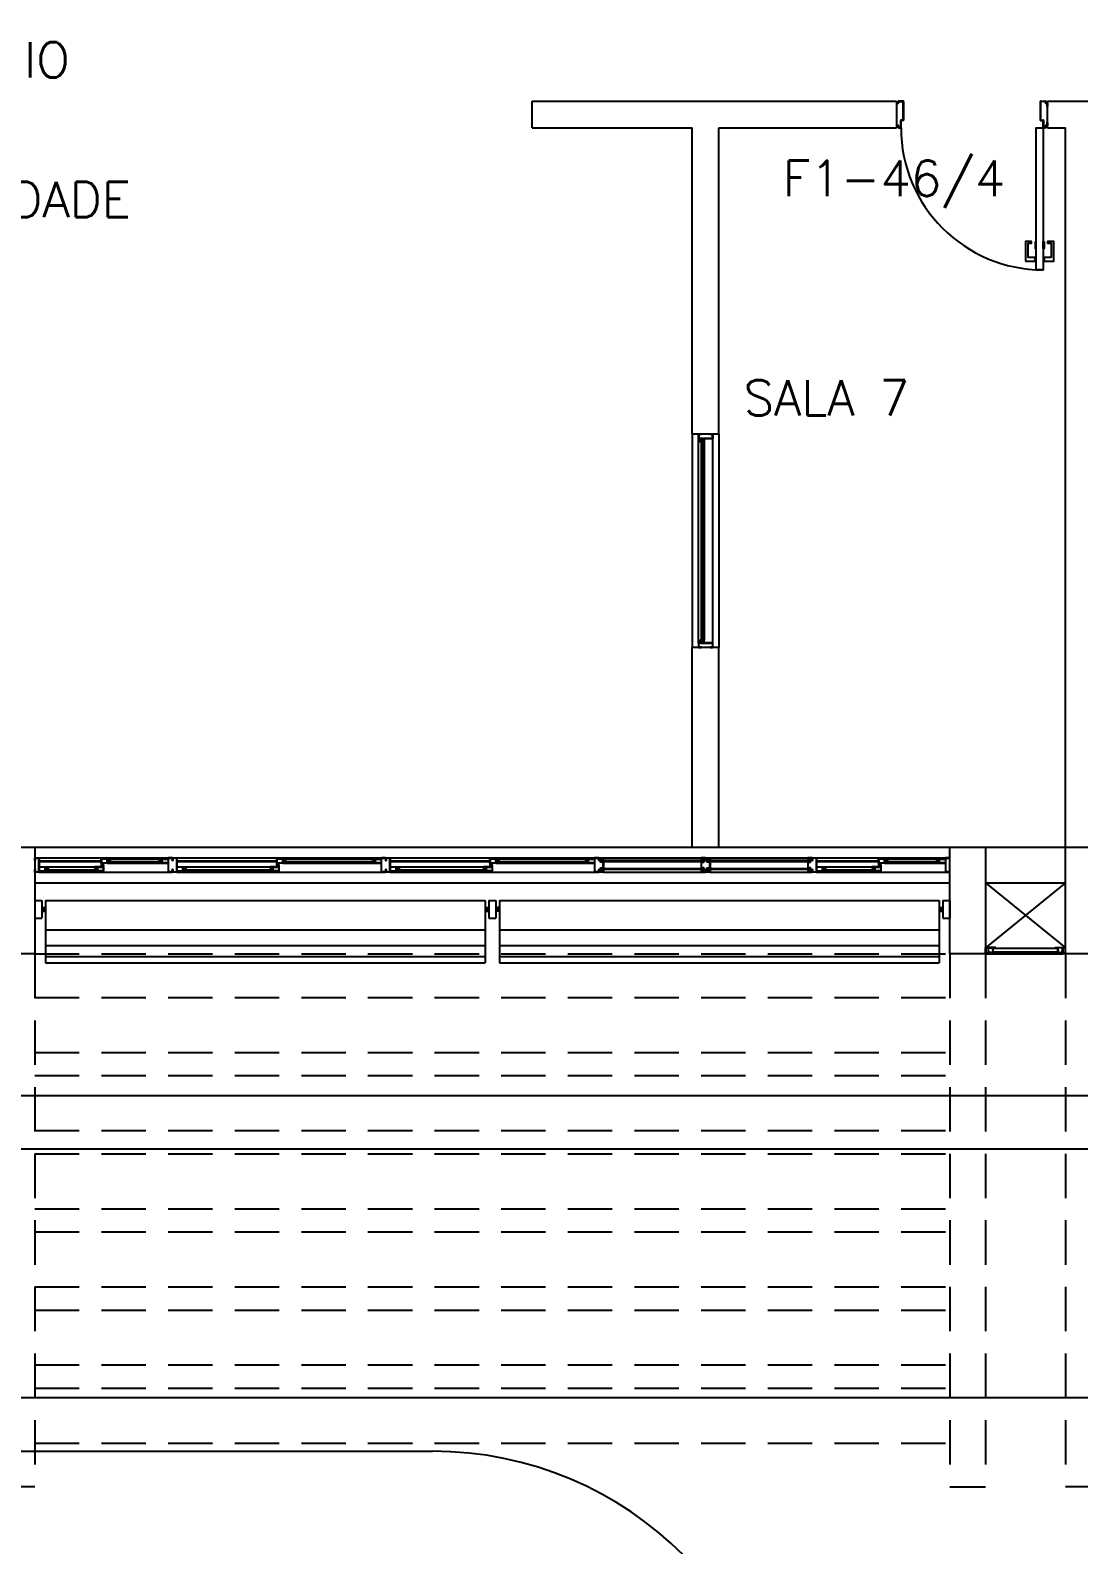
# Model space of a CAD drawing. Header units: millimetres. Extents: x 2801 to 3319, y 1187 to 1422.
# Drawn here: x 3015.15 to 3021.05, y 1310.42 to 1318.95 of the extents above; entities that cross this region are included whole.
import ezdxf

# ---------------------------------------------------------------- set-up
doc = ezdxf.new("R2010")
doc.units = ezdxf.units.MM
doc.linetypes.add('HIDDEN', pattern=[0.375, 0.25, -0.125])
for name, color, linetype in [('AR-ALV', 2, 'Continuous'), ('AR-BRISES', 1, 'Continuous'), ('AR-CALÇADA', 1, 'Continuous'), ('AR-ESQ', 1, 'Continuous'), ('AR-ESTC', 3, 'Continuous'), ('AR-PEITORIL', 1, 'Continuous'), ('AR-PERGOLAPROJ', 1, 'HIDDEN'), ('ar-podotactil', 1, 'Continuous'), ('AR-PORTA', 1, 'Continuous'), ('AR-SHAFT', 1, 'Continuous'), ('BR-LINHAS', 1, 'Continuous'), ('BR-MONTANTE', 242, 'Continuous'), ('BR-PAINEL', 1, 'Continuous'), ('BR-SUPORTE', 1, 'Continuous'), ('DT-ESQ-BAGUETE-C', 2, 'Continuous'), ('DT-ESQ-BAGUETE-V', 1, 'Continuous'), ('DT-ESQ-CHAPA DOBRADA-V', 1, 'Continuous'), ('DT-ESQ-MARCO-V', 1, 'Continuous'), ('DT-ESQ-PERFIL CADEIRA-C', 2, 'Continuous'), ('DT-ESQ-PERFIL CADEIRA-V', 1, 'Continuous'), ('DT-ESQ-PERFIL U SIMPLES-C', 2, 'Continuous'), ('DT-ESQ-PERFIL U-C', 2, 'Continuous'), ('DT-ESQ-PERFIL U-V', 1, 'Continuous'), ('DT-ESQ-VENEZIANA-C', 2, 'Continuous'), ('DT-ESQ-VENEZIANA-V', 2, 'Continuous'), ('DT-ESQ-VIDRO-C', 2, 'Continuous'), ('DT-ESQ-VIDRO-V', 2, 'Continuous'), ('ENDEREÇO', 2, 'Continuous'), ('maçaneta', 1, 'Continuous'), ('mov', 1, 'Continuous'), ('PG-PROJ', 1, 'HIDDEN'), ('PM-PERFIL U-C', 2, 'Continuous'), ('pm1', 2, 'Continuous'), ('TEXTO', 2, 'Continuous')]:
    doc.layers.add(name, color=color, linetype=linetype)
doc.styles.add('UNB-100', font='simplex.shx', dxfattribs={"height": 0.2})
doc.styles.add('UNB1-100', font='simplex.shx', dxfattribs={"height": 0.2})

# ---------------------------------------------------------------- blocks, each defined once
blk = doc.blocks.new('EF35-P')
at = {"layer": 'DT-ESQ-BAGUETE-C', "ltscale": 0.1}
for points in [[(0.4225, -0.08), (0.409, -0.08), (0.409, -0.0785), (0.422, -0.0785, 0.414214), (0.4225, -0.078), (0.4225, -0.067, 0.414214), (0.422, -0.0665), (0.409, -0.0665), (0.409, -0.065), (0.4225, -0.065, -0.414214), (0.424, -0.0665), (0.424, -0.0785, -0.414214)], [(0.7015, -0.08), (0.715, -0.08), (0.715, -0.0785), (0.702, -0.0785, -0.414214), (0.7015, -0.078), (0.7015, -0.067, -0.414214), (0.702, -0.0665), (0.715, -0.0665), (0.715, -0.065), (0.7015, -0.065, 0.414214), (0.7, -0.0665), (0.7, -0.0785, 0.414214)], [(1.41, -0.08), (1.3965, -0.08), (1.3965, -0.0785), (1.4095, -0.0785, 0.414214), (1.41, -0.078), (1.41, -0.067, 0.414214), (1.4095, -0.0665), (1.3965, -0.0665), (1.3965, -0.065), (1.41, -0.065, -0.414214), (1.4115, -0.0665), (1.4115, -0.0785, -0.414214)], [(1.9015, -0.08), (1.915, -0.08), (1.915, -0.0785), (1.902, -0.0785, -0.414214), (1.9015, -0.078), (1.9015, -0.067, -0.414214), (1.902, -0.0665), (1.915, -0.0665), (1.915, -0.065), (1.9015, -0.065, 0.414214), (1.9, -0.0665), (1.9, -0.0785, 0.414214)], [(2.61, -0.08), (2.5965, -0.08), (2.5965, -0.0785), (2.6095, -0.0785, 0.414214), (2.61, -0.078), (2.61, -0.067, 0.414214), (2.6095, -0.0665), (2.5965, -0.0665), (2.5965, -0.065), (2.61, -0.065, -0.414214), (2.6115, -0.0665), (2.6115, -0.0785, -0.414214)], [(3.1015, -0.08), (3.115, -0.08), (3.115, -0.0785), (3.102, -0.0785, -0.414214), (3.1015, -0.078), (3.1015, -0.067, -0.414214), (3.102, -0.0665), (3.115, -0.0665), (3.115, -0.065), (3.1015, -0.065, 0.414214), (3.1, -0.0665), (3.1, -0.0785, 0.414214)], [(4.7975, -0.08), (4.784, -0.08), (4.784, -0.0785), (4.797, -0.0785, 0.414214), (4.7975, -0.078), (4.7975, -0.067, 0.414214), (4.797, -0.0665), (4.784, -0.0665), (4.784, -0.065), (4.7975, -0.065, -0.414214), (4.799, -0.0665), (4.799, -0.0785, -0.414214)], [(5.0765, -0.08), (5.09, -0.08), (5.09, -0.0785), (5.077, -0.0785, -0.414214), (5.0765, -0.078), (5.0765, -0.067, -0.414214), (5.077, -0.0665), (5.09, -0.0665), (5.09, -0.065), (5.0765, -0.065, 0.414214), (5.075, -0.0665), (5.075, -0.0785, 0.414214)], [(0.0735, -0.125), (0.06, -0.125), (0.06, -0.1235), (0.073, -0.1235, 0.414214), (0.0735, -0.123), (0.0735, -0.112, 0.414214), (0.073, -0.1115), (0.06, -0.1115), (0.06, -0.11), (0.0735, -0.11, -0.414214), (0.075, -0.1115), (0.075, -0.1235, -0.414214)], [(0.339, -0.125), (0.3525, -0.125), (0.3525, -0.1235), (0.3395, -0.1235, -0.414214), (0.339, -0.123), (0.339, -0.112, -0.414214), (0.3395, -0.1115), (0.3525, -0.1115), (0.3525, -0.11), (0.339, -0.11, 0.414214), (0.3375, -0.1115), (0.3375, -0.1235, 0.414214)], [(0.8485, -0.125), (0.835, -0.125), (0.835, -0.1235), (0.848, -0.1235, 0.414214), (0.8485, -0.123), (0.8485, -0.112, 0.414214), (0.848, -0.1115), (0.835, -0.1115), (0.835, -0.11), (0.8485, -0.11, -0.414214), (0.85, -0.1115), (0.85, -0.1235, -0.414214)], [(1.3265, -0.125), (1.34, -0.125), (1.34, -0.1235), (1.327, -0.1235, -0.414214), (1.3265, -0.123), (1.3265, -0.112, -0.414214), (1.327, -0.1115), (1.34, -0.1115), (1.34, -0.11), (1.3265, -0.11, 0.414214), (1.325, -0.1115), (1.325, -0.1235, 0.414214)], [(2.0485, -0.125), (2.035, -0.125), (2.035, -0.1235), (2.048, -0.1235, 0.414214), (2.0485, -0.123), (2.0485, -0.112, 0.414214), (2.048, -0.1115), (2.035, -0.1115), (2.035, -0.11), (2.0485, -0.11, -0.414214), (2.05, -0.1115), (2.05, -0.1235, -0.414214)], [(2.5265, -0.125), (2.54, -0.125), (2.54, -0.1235), (2.527, -0.1235, -0.414214), (2.5265, -0.123), (2.5265, -0.112, -0.414214), (2.527, -0.1115), (2.54, -0.1115), (2.54, -0.11), (2.5265, -0.11, 0.414214), (2.525, -0.1115), (2.525, -0.1235, 0.414214)], [(4.4485, -0.125), (4.435, -0.125), (4.435, -0.1235), (4.448, -0.1235, 0.414214), (4.4485, -0.123), (4.4485, -0.112, 0.414214), (4.448, -0.1115), (4.435, -0.1115), (4.435, -0.11), (4.4485, -0.11, -0.414214), (4.45, -0.1115), (4.45, -0.1235, -0.414214)], [(4.714, -0.125), (4.7275, -0.125), (4.7275, -0.1235), (4.7145, -0.1235, -0.414214), (4.714, -0.123), (4.714, -0.112, -0.414214), (4.7145, -0.1115), (4.7275, -0.1115), (4.7275, -0.11), (4.714, -0.11, 0.414214), (4.7125, -0.1115), (4.7125, -0.1235, 0.414214)]]:
    blk.add_lwpolyline(points, format="xyb", close=True, dxfattribs=at)
at = {"layer": 'DT-ESQ-BAGUETE-V', "ltscale": 0.1}
for p, q in [((0.4225, -0.065), (0.7015, -0.065)), ((1.41, -0.065), (1.9015, -0.065)), ((2.61, -0.065), (3.1015, -0.065)), ((4.7975, -0.065), (5.0765, -0.065)), ((0.0735, -0.11), (0.339, -0.11)), ((0.8485, -0.11), (1.3265, -0.11)), ((2.0485, -0.11), (2.5265, -0.11)), ((4.4485, -0.11), (4.714, -0.11))]:
    blk.add_line(p, q, dxfattribs=at)
at = {"layer": 'DT-ESQ-CHAPA DOBRADA-V', "ltscale": 0.1}
for p, q in [((0.025, -0.077), (0.374, -0.077)), ((0.025, -0.08), (0.374, -0.08)), ((0.8, -0.077), (1.3615, -0.077)), ((0.8, -0.08), (1.3615, -0.08)), ((2, -0.077), (2.5615, -0.077)), ((2, -0.08), (2.5615, -0.08)), ((4.4, -0.077), (4.749, -0.077)), ((4.4, -0.08), (4.749, -0.08))]:
    blk.add_line(p, q, dxfattribs=at)
at = {"layer": 'DT-ESQ-MARCO-V', "ltscale": 0.1}
for p, q in [((3.1985, -0.06), (3.7515, -0.06)), ((3.7985, -0.06), (4.3515, -0.06)), ((3.1985, -0.14), (3.7515, -0.14)), ((3.7985, -0.14), (4.3515, -0.14))]:
    blk.add_line(p, q, dxfattribs=at)
at = {"layer": 'DT-ESQ-PERFIL CADEIRA-C', "ltscale": 0.1}
for p, q in [((0.025, -0.1335), (0.0735, -0.1335)), ((0.3855, -0.1335), (0.339, -0.1335)), ((0.376, -0.0885), (0.4225, -0.0885)), ((0.75, -0.0885), (0.7015, -0.0885)), ((0.8, -0.1335), (0.8485, -0.1335)), ((1.373, -0.1335), (1.3265, -0.1335)), ((1.3635, -0.0885), (1.41, -0.0885)), ((1.95, -0.0885), (1.9015, -0.0885)), ((2, -0.1335), (2.0485, -0.1335)), ((2.573, -0.1335), (2.5265, -0.1335)), ((2.5635, -0.0885), (2.61, -0.0885)), ((3.15, -0.0885), (3.1015, -0.0885)), ((4.4, -0.1335), (4.4485, -0.1335)), ((4.7605, -0.1335), (4.714, -0.1335)), ((4.751, -0.0885), (4.7975, -0.0885)), ((5.125, -0.0885), (5.0765, -0.0885))]:
    blk.add_line(p, q, dxfattribs=at)
for points in [[(0.4225, -0.087, -1), (0.4225, -0.09), (0.376, -0.09, -0.414214), (0.374, -0.088), (0.374, -0.067, -0.414214), (0.376, -0.065), (0.4075, -0.065, -0.414214), (0.409, -0.0665), (0.409, -0.087)], [(0.409, -0.0885, -0.198913), (0.4079, -0.0881, -0.198913), (0.4075, -0.087), (0.4075, -0.067, 0.414214), (0.407, -0.0665), (0.376, -0.0665, 0.414214), (0.3755, -0.067), (0.3755, -0.088, 0.414214), (0.376, -0.0885)], [(0.7015, -0.09), (0.75, -0.09), (0.75, -0.0885), (0.715, -0.0885, 0.198912), (0.7161, -0.0881, 0.198913), (0.7165, -0.087), (0.7165, -0.067, -0.414214), (0.717, -0.0665), (0.75, -0.0665), (0.75, -0.065), (0.7165, -0.065, 0.414214), (0.715, -0.0665), (0.715, -0.0785), (0.715, -0.08), (0.715, -0.087), (0.7015, -0.087, 1)], [(1.41, -0.087, -1), (1.41, -0.09), (1.3635, -0.09, -0.414214), (1.3615, -0.088), (1.3615, -0.067, -0.414214), (1.3635, -0.065), (1.395, -0.065, -0.414214), (1.3965, -0.0665), (1.3965, -0.087)], [(1.3965, -0.0885, -0.198913), (1.3954, -0.0881, -0.198913), (1.395, -0.087), (1.395, -0.067, 0.414214), (1.3945, -0.0665), (1.3635, -0.0665, 0.414214), (1.363, -0.067), (1.363, -0.088, 0.414214), (1.3635, -0.0885)], [(1.9015, -0.09), (1.95, -0.09), (1.95, -0.0885), (1.915, -0.0885, 0.198912), (1.9161, -0.0881, 0.198913), (1.9165, -0.087), (1.9165, -0.067, -0.414214), (1.917, -0.0665), (1.95, -0.0665), (1.95, -0.065), (1.9165, -0.065, 0.414214), (1.915, -0.0665), (1.915, -0.0785), (1.915, -0.08), (1.915, -0.087), (1.9015, -0.087, 1)], [(2.61, -0.087, -1), (2.61, -0.09), (2.5635, -0.09, -0.414214), (2.5615, -0.088), (2.5615, -0.067, -0.414214), (2.5635, -0.065), (2.595, -0.065, -0.414214), (2.5965, -0.0665), (2.5965, -0.087)], [(2.5965, -0.0885, -0.198913), (2.5954, -0.0881, -0.198913), (2.595, -0.087), (2.595, -0.067, 0.414214), (2.5945, -0.0665), (2.5635, -0.0665, 0.414214), (2.563, -0.067), (2.563, -0.088, 0.414214), (2.5635, -0.0885)], [(3.1015, -0.09), (3.15, -0.09), (3.15, -0.0885), (3.115, -0.0885, 0.198912), (3.1161, -0.0881, 0.198913), (3.1165, -0.087), (3.1165, -0.067, -0.414214), (3.117, -0.0665), (3.15, -0.0665), (3.15, -0.065), (3.1165, -0.065, 0.414214), (3.115, -0.0665), (3.115, -0.0785), (3.115, -0.08), (3.115, -0.087), (3.1015, -0.087, 1)], [(4.7975, -0.087, -1), (4.7975, -0.09), (4.751, -0.09, -0.414214), (4.749, -0.088), (4.749, -0.067, -0.414214), (4.751, -0.065), (4.7825, -0.065, -0.414214), (4.784, -0.0665), (4.784, -0.087)], [(4.784, -0.0885, -0.198913), (4.7829, -0.0881, -0.198913), (4.7825, -0.087), (4.7825, -0.067, 0.414214), (4.782, -0.0665), (4.751, -0.0665, 0.414214), (4.7505, -0.067), (4.7505, -0.088, 0.414214), (4.751, -0.0885)], [(5.0765, -0.09), (5.125, -0.09), (5.125, -0.0885), (5.09, -0.0885, 0.198912), (5.0911, -0.0881, 0.198913), (5.0915, -0.087), (5.0915, -0.067, -0.414214), (5.092, -0.0665), (5.125, -0.0665), (5.125, -0.065), (5.0915, -0.065, 0.414214), (5.09, -0.0665), (5.09, -0.0785), (5.09, -0.08), (5.09, -0.087), (5.0765, -0.087, 1)], [(0.0735, -0.135), (0.025, -0.135), (0.025, -0.1335), (0.06, -0.1335, -0.198912), (0.0589, -0.1331, -0.198913), (0.0585, -0.132), (0.0585, -0.112, 0.414214), (0.058, -0.1115), (0.025, -0.1115), (0.025, -0.11), (0.0585, -0.11, -0.414214), (0.06, -0.1115), (0.06, -0.1235), (0.06, -0.125), (0.06, -0.132), (0.0735, -0.132, -1)], [(0.339, -0.132, 1), (0.339, -0.135), (0.3855, -0.135, 0.414214), (0.3875, -0.133), (0.3875, -0.112, 0.414214), (0.3855, -0.11), (0.354, -0.11, 0.414214), (0.3525, -0.1115), (0.3525, -0.132)], [(0.3525, -0.1335, 0.198913), (0.3536, -0.1331, 0.198913), (0.354, -0.132), (0.354, -0.112, -0.414214), (0.3545, -0.1115), (0.3855, -0.1115, -0.414214), (0.386, -0.112), (0.386, -0.133, -0.414214), (0.3855, -0.1335)], [(0.8485, -0.135), (0.8, -0.135), (0.8, -0.1335), (0.835, -0.1335, -0.198912), (0.8339, -0.1331, -0.198913), (0.8335, -0.132), (0.8335, -0.112, 0.414214), (0.833, -0.1115), (0.8, -0.1115), (0.8, -0.11), (0.8335, -0.11, -0.414214), (0.835, -0.1115), (0.835, -0.1235), (0.835, -0.125), (0.835, -0.132), (0.8485, -0.132, -1)], [(1.3265, -0.132, 1), (1.3265, -0.135), (1.373, -0.135, 0.414214), (1.375, -0.133), (1.375, -0.112, 0.414214), (1.373, -0.11), (1.3415, -0.11, 0.414214), (1.34, -0.1115), (1.34, -0.132)], [(1.34, -0.1335, 0.198913), (1.3411, -0.1331, 0.198913), (1.3415, -0.132), (1.3415, -0.112, -0.414214), (1.342, -0.1115), (1.373, -0.1115, -0.414214), (1.3735, -0.112), (1.3735, -0.133, -0.414214), (1.373, -0.1335)], [(2.0485, -0.135), (2, -0.135), (2, -0.1335), (2.035, -0.1335, -0.198912), (2.0339, -0.1331, -0.198913), (2.0335, -0.132), (2.0335, -0.112, 0.414214), (2.033, -0.1115), (2, -0.1115), (2, -0.11), (2.0335, -0.11, -0.414214), (2.035, -0.1115), (2.035, -0.1235), (2.035, -0.125), (2.035, -0.132), (2.0485, -0.132, -1)], [(2.5265, -0.132, 1), (2.5265, -0.135), (2.573, -0.135, 0.414214), (2.575, -0.133), (2.575, -0.112, 0.414214), (2.573, -0.11), (2.5415, -0.11, 0.414214), (2.54, -0.1115), (2.54, -0.132)], [(2.54, -0.1335, 0.198913), (2.5411, -0.1331, 0.198913), (2.5415, -0.132), (2.5415, -0.112, -0.414214), (2.542, -0.1115), (2.573, -0.1115, -0.414214), (2.5735, -0.112), (2.5735, -0.133, -0.414214), (2.573, -0.1335)], [(4.4485, -0.135), (4.4, -0.135), (4.4, -0.1335), (4.435, -0.1335, -0.198912), (4.4339, -0.1331, -0.198913), (4.4335, -0.132), (4.4335, -0.112, 0.414214), (4.433, -0.1115), (4.4, -0.1115), (4.4, -0.11), (4.4335, -0.11, -0.414214), (4.435, -0.1115), (4.435, -0.1235), (4.435, -0.125), (4.435, -0.132), (4.4485, -0.132, -1)], [(4.714, -0.132, 1), (4.714, -0.135), (4.7605, -0.135, 0.414214), (4.7625, -0.133), (4.7625, -0.112, 0.414214), (4.7605, -0.11), (4.729, -0.11, 0.414214), (4.7275, -0.1115), (4.7275, -0.132)], [(4.7275, -0.1335, 0.198913), (4.7286, -0.1331, 0.198913), (4.729, -0.132), (4.729, -0.112, -0.414214), (4.7295, -0.1115), (4.7605, -0.1115, -0.414214), (4.761, -0.112), (4.761, -0.133, -0.414214), (4.7605, -0.1335)]]:
    blk.add_lwpolyline(points, format="xyb", close=True, dxfattribs=at)
at = {"layer": 'DT-ESQ-PERFIL CADEIRA-V', "ltscale": 0.1}
for p, q in [((0.0735, -0.135), (0.339, -0.135)), ((0.4075, -0.09), (0.7015, -0.09)), ((0.8485, -0.135), (1.3265, -0.135)), ((1.395, -0.09), (1.9015, -0.09)), ((2.0485, -0.135), (2.5265, -0.135)), ((2.595, -0.09), (3.1015, -0.09)), ((4.4485, -0.135), (4.714, -0.135)), ((4.7825, -0.09), (5.0765, -0.09))]:
    blk.add_line(p, q, dxfattribs=at)
at = {"layer": 'DT-ESQ-PERFIL U SIMPLES-C', "ltscale": 0.1}
for points in [[(0.376, -0.102), (0.384, -0.102), (0.384, -0.1005), (0.376, -0.1005, -0.414214), (0.3755, -0.1), (0.3755, -0.092, -0.414214), (0.376, -0.0915), (0.384, -0.0915), (0.384, -0.09), (0.376, -0.09, 0.414214), (0.374, -0.092), (0.374, -0.1, 0.414214)], [(0.3855, -0.098), (0.3775, -0.098), (0.3775, -0.0995), (0.3855, -0.0995, -0.414214), (0.386, -0.1), (0.386, -0.108, -0.414214), (0.3855, -0.1085), (0.3775, -0.1085), (0.3775, -0.11), (0.3855, -0.11, 0.414214), (0.3875, -0.108), (0.3875, -0.1, 0.414214)], [(1.3635, -0.102), (1.3715, -0.102), (1.3715, -0.1005), (1.3635, -0.1005, -0.414214), (1.363, -0.1), (1.363, -0.092, -0.414214), (1.3635, -0.0915), (1.3715, -0.0915), (1.3715, -0.09), (1.3635, -0.09, 0.414214), (1.3615, -0.092), (1.3615, -0.1, 0.414214)], [(1.373, -0.098), (1.365, -0.098), (1.365, -0.0995), (1.373, -0.0995, -0.414214), (1.3735, -0.1), (1.3735, -0.108, -0.414214), (1.373, -0.1085), (1.365, -0.1085), (1.365, -0.11), (1.373, -0.11, 0.414214), (1.375, -0.108), (1.375, -0.1, 0.414214)], [(2.5635, -0.102), (2.5715, -0.102), (2.5715, -0.1005), (2.5635, -0.1005, -0.414214), (2.563, -0.1), (2.563, -0.092, -0.414214), (2.5635, -0.0915), (2.5715, -0.0915), (2.5715, -0.09), (2.5635, -0.09, 0.414214), (2.5615, -0.092), (2.5615, -0.1, 0.414214)], [(2.573, -0.098), (2.565, -0.098), (2.565, -0.0995), (2.573, -0.0995, -0.414214), (2.5735, -0.1), (2.5735, -0.108, -0.414214), (2.573, -0.1085), (2.565, -0.1085), (2.565, -0.11), (2.573, -0.11, 0.414214), (2.575, -0.108), (2.575, -0.1, 0.414214)], [(4.751, -0.102), (4.759, -0.102), (4.759, -0.1005), (4.751, -0.1005, -0.414214), (4.7505, -0.1), (4.7505, -0.092, -0.414214), (4.751, -0.0915), (4.759, -0.0915), (4.759, -0.09), (4.751, -0.09, 0.414214), (4.749, -0.092), (4.749, -0.1, 0.414214)], [(4.7605, -0.098), (4.7525, -0.098), (4.7525, -0.0995), (4.7605, -0.0995, -0.414214), (4.761, -0.1), (4.761, -0.108, -0.414214), (4.7605, -0.1085), (4.7525, -0.1085), (4.7525, -0.11), (4.7605, -0.11, 0.414214), (4.7625, -0.108), (4.7625, -0.1, 0.414214)]]:
    blk.add_lwpolyline(points, format="xyb", close=True, dxfattribs=at)
at = {"layer": 'DT-ESQ-PERFIL U-C', "ltscale": 0.1}
for points in [[(0, -0.0615, -0.414214), (0.0015, -0.06), (0.0235, -0.06, -0.414214), (0.025, -0.0615), (0.025, -0.1385, -0.414214), (0.0235, -0.14), (0.0015, -0.14, -0.414214), (0, -0.1385), (0, -0.125), (0.0015, -0.125), (0.0015, -0.138, 0.414214), (0.002, -0.1385), (0.023, -0.1385, 0.414214), (0.0235, -0.138), (0.0235, -0.062, 0.414214), (0.023, -0.0615), (0.002, -0.0615, 0.414214), (0.0015, -0.062), (0.0015, -0.075), (0, -0.075)], [(0.775, -0.0615, 0.414214), (0.7735, -0.06), (0.7515, -0.06, 0.414214), (0.75, -0.0615), (0.75, -0.1385, 0.414214), (0.7515, -0.14), (0.7735, -0.14, 0.414214), (0.775, -0.1385), (0.775, -0.125), (0.7735, -0.125), (0.7735, -0.138, -0.414214), (0.773, -0.1385), (0.752, -0.1385, -0.414214), (0.7515, -0.138), (0.7515, -0.062, -0.414214), (0.752, -0.0615), (0.773, -0.0615, -0.414214), (0.7735, -0.062), (0.7735, -0.075), (0.775, -0.075)], [(0.775, -0.0615, -0.414214), (0.7765, -0.06), (0.7985, -0.06, -0.414214), (0.8, -0.0615), (0.8, -0.1385, -0.414214), (0.7985, -0.14), (0.7765, -0.14, -0.414214), (0.775, -0.1385), (0.775, -0.125), (0.7765, -0.125), (0.7765, -0.138, 0.414214), (0.777, -0.1385), (0.798, -0.1385, 0.414214), (0.7985, -0.138), (0.7985, -0.062, 0.414214), (0.798, -0.0615), (0.777, -0.0615, 0.414214), (0.7765, -0.062), (0.7765, -0.075), (0.775, -0.075)], [(1.975, -0.0615, 0.414214), (1.9735, -0.06), (1.9515, -0.06, 0.414214), (1.95, -0.0615), (1.95, -0.1385, 0.414214), (1.9515, -0.14), (1.9735, -0.14, 0.414214), (1.975, -0.1385), (1.975, -0.125), (1.9735, -0.125), (1.9735, -0.138, -0.414214), (1.973, -0.1385), (1.952, -0.1385, -0.414214), (1.9515, -0.138), (1.9515, -0.062, -0.414214), (1.952, -0.0615), (1.973, -0.0615, -0.414214), (1.9735, -0.062), (1.9735, -0.075), (1.975, -0.075)], [(1.975, -0.0615, -0.414214), (1.9765, -0.06), (1.9985, -0.06, -0.414214), (2, -0.0615), (2, -0.1385, -0.414214), (1.9985, -0.14), (1.9765, -0.14, -0.414214), (1.975, -0.1385), (1.975, -0.125), (1.9765, -0.125), (1.9765, -0.138, 0.414214), (1.977, -0.1385), (1.998, -0.1385, 0.414214), (1.9985, -0.138), (1.9985, -0.062, 0.414214), (1.998, -0.0615), (1.977, -0.0615, 0.414214), (1.9765, -0.062), (1.9765, -0.075), (1.975, -0.075)], [(3.175, -0.0615, 0.414214), (3.1735, -0.06), (3.1515, -0.06, 0.414214), (3.15, -0.0615), (3.15, -0.1385, 0.414214), (3.1515, -0.14), (3.1735, -0.14, 0.414214), (3.175, -0.1385), (3.175, -0.125), (3.1735, -0.125), (3.1735, -0.138, -0.414214), (3.173, -0.1385), (3.152, -0.1385, -0.414214), (3.1515, -0.138), (3.1515, -0.062, -0.414214), (3.152, -0.0615), (3.173, -0.0615, -0.414214), (3.1735, -0.062), (3.1735, -0.075), (3.175, -0.075)], [(3.2, -0.1285), (3.2, -0.1385, -0.414214), (3.1985, -0.14), (3.1765, -0.14, -0.414214), (3.175, -0.1385), (3.175, -0.125), (3.1765, -0.125), (3.1765, -0.138, 0.414214), (3.177, -0.1385), (3.198, -0.1385, 0.414214), (3.1985, -0.138), (3.1985, -0.1285), (3.1855, -0.1285, -0.414214), (3.184, -0.127), (3.184, -0.117, -0.414214), (3.1855, -0.1155), (3.1985, -0.1155), (3.1985, -0.0845), (3.1855, -0.0845, -0.414214), (3.184, -0.083), (3.184, -0.073, -0.414214), (3.1855, -0.0715), (3.1985, -0.0715), (3.1985, -0.062, 0.414214), (3.198, -0.0615), (3.177, -0.0615, 0.414214), (3.1765, -0.062), (3.1765, -0.075), (3.175, -0.075), (3.175, -0.0615, -0.414214), (3.1765, -0.06), (3.1985, -0.06, -0.414214), (3.2, -0.0615), (3.2, -0.0715, -0.414214), (3.1985, -0.073), (3.1855, -0.073), (3.1855, -0.083), (3.1985, -0.083), (3.1985, -0.083, -0.414214), (3.2, -0.0845), (3.2, -0.1155, -0.414214), (3.1985, -0.117), (3.1985, -0.117), (3.1855, -0.117), (3.1855, -0.127), (3.1985, -0.127, -0.414214)], [(3.75, -0.1285), (3.75, -0.1385, 0.414214), (3.7515, -0.14), (3.7735, -0.14, 0.414214), (3.775, -0.1385), (3.775, -0.125), (3.7735, -0.125), (3.7735, -0.138, -0.414214), (3.773, -0.1385), (3.752, -0.1385, -0.414214), (3.7515, -0.138), (3.7515, -0.1285), (3.7645, -0.1285, 0.414214), (3.766, -0.127), (3.766, -0.117, 0.414214), (3.7645, -0.1155), (3.7515, -0.1155), (3.7515, -0.0845), (3.7645, -0.0845, 0.414214), (3.766, -0.083), (3.766, -0.073, 0.414214), (3.7645, -0.0715), (3.7515, -0.0715), (3.7515, -0.062, -0.414214), (3.752, -0.0615), (3.773, -0.0615, -0.414214), (3.7735, -0.062), (3.7735, -0.075), (3.775, -0.075), (3.775, -0.0615, 0.414214), (3.7735, -0.06), (3.7515, -0.06, 0.414214), (3.75, -0.0615), (3.75, -0.0715, 0.414214), (3.7515, -0.073), (3.7645, -0.073), (3.7645, -0.083), (3.7515, -0.083), (3.7515, -0.083, 0.414214), (3.75, -0.0845), (3.75, -0.1155, 0.414214), (3.7515, -0.117), (3.7515, -0.117), (3.7645, -0.117), (3.7645, -0.127), (3.7515, -0.127, 0.414214)], [(3.8, -0.1285), (3.8, -0.1385, -0.414214), (3.7985, -0.14), (3.7765, -0.14, -0.414214), (3.775, -0.1385), (3.775, -0.125), (3.7765, -0.125), (3.7765, -0.138, 0.414214), (3.777, -0.1385), (3.798, -0.1385, 0.414214), (3.7985, -0.138), (3.7985, -0.1285), (3.7855, -0.1285, -0.414214), (3.784, -0.127), (3.784, -0.117, -0.414214), (3.7855, -0.1155), (3.7985, -0.1155), (3.7985, -0.0845), (3.7855, -0.0845, -0.414214), (3.784, -0.083), (3.784, -0.073, -0.414214), (3.7855, -0.0715), (3.7985, -0.0715), (3.7985, -0.062, 0.414214), (3.798, -0.0615), (3.777, -0.0615, 0.414214), (3.7765, -0.062), (3.7765, -0.075), (3.775, -0.075), (3.775, -0.0615, -0.414214), (3.7765, -0.06), (3.7985, -0.06, -0.414214), (3.8, -0.0615), (3.8, -0.0715, -0.414214), (3.7985, -0.073), (3.7855, -0.073), (3.7855, -0.083), (3.7985, -0.083), (3.7985, -0.083, -0.414214), (3.8, -0.0845), (3.8, -0.1155, -0.414214), (3.7985, -0.117), (3.7985, -0.117), (3.7855, -0.117), (3.7855, -0.127), (3.7985, -0.127, -0.414214)], [(4.35, -0.1285), (4.35, -0.1385, 0.414214), (4.3515, -0.14), (4.3735, -0.14, 0.414214), (4.375, -0.1385), (4.375, -0.125), (4.3735, -0.125), (4.3735, -0.138, -0.414214), (4.373, -0.1385), (4.352, -0.1385, -0.414214), (4.3515, -0.138), (4.3515, -0.1285), (4.3645, -0.1285, 0.414214), (4.366, -0.127), (4.366, -0.117, 0.414214), (4.3645, -0.1155), (4.3515, -0.1155), (4.3515, -0.0845), (4.3645, -0.0845, 0.414214), (4.366, -0.083), (4.366, -0.073, 0.414214), (4.3645, -0.0715), (4.3515, -0.0715), (4.3515, -0.062, -0.414214), (4.352, -0.0615), (4.373, -0.0615, -0.414214), (4.3735, -0.062), (4.3735, -0.075), (4.375, -0.075), (4.375, -0.0615, 0.414214), (4.3735, -0.06), (4.3515, -0.06, 0.414214), (4.35, -0.0615), (4.35, -0.0715, 0.414214), (4.3515, -0.073), (4.3645, -0.073), (4.3645, -0.083), (4.3515, -0.083), (4.3515, -0.083, 0.414214), (4.35, -0.0845), (4.35, -0.1155, 0.414214), (4.3515, -0.117), (4.3515, -0.117), (4.3645, -0.117), (4.3645, -0.127), (4.3515, -0.127, 0.414214)], [(4.375, -0.0615, -0.414214), (4.3765, -0.06), (4.3985, -0.06, -0.414214), (4.4, -0.0615), (4.4, -0.1385, -0.414214), (4.3985, -0.14), (4.3765, -0.14, -0.414214), (4.375, -0.1385), (4.375, -0.125), (4.3765, -0.125), (4.3765, -0.138, 0.414214), (4.377, -0.1385), (4.398, -0.1385, 0.414214), (4.3985, -0.138), (4.3985, -0.062, 0.414214), (4.398, -0.0615), (4.377, -0.0615, 0.414214), (4.3765, -0.062), (4.3765, -0.075), (4.375, -0.075)], [(5.15, -0.0615, 0.414214), (5.1485, -0.06), (5.1265, -0.06, 0.414214), (5.125, -0.0615), (5.125, -0.1385, 0.414214), (5.1265, -0.14), (5.1485, -0.14, 0.414214), (5.15, -0.1385), (5.15, -0.125), (5.1485, -0.125), (5.1485, -0.138, -0.414214), (5.148, -0.1385), (5.127, -0.1385, -0.414214), (5.1265, -0.138), (5.1265, -0.062, -0.414214), (5.127, -0.0615), (5.148, -0.0615, -0.414214), (5.1485, -0.062), (5.1485, -0.075), (5.15, -0.075)]]:
    blk.add_lwpolyline(points, format="xyb", close=True, dxfattribs=at)
at = {"layer": 'DT-ESQ-PERFIL U-V', "ltscale": 0.1}
for p, q in [((0.0235, -0.06), (0.7515, -0.06)), ((0.7985, -0.06), (1.9515, -0.06)), ((1.9985, -0.06), (3.1515, -0.06)), ((4.3985, -0.06), (5.1265, -0.06)), ((0.0235, -0.14), (0.7515, -0.14)), ((0.7985, -0.14), (1.9515, -0.14)), ((1.9985, -0.14), (3.1515, -0.14)), ((4.3985, -0.14), (5.1265, -0.14))]:
    blk.add_line(p, q, dxfattribs=at)
at = {"layer": 'DT-ESQ-VIDRO-C', "ltscale": 0.1}
for points in [[(0.7125, -0.085), (0.7125, -0.082), (0.4115, -0.082), (0.4115, -0.085)], [(1.9125, -0.085), (1.9125, -0.082), (1.399, -0.082), (1.399, -0.085)], [(3.1125, -0.085), (3.1125, -0.082), (2.599, -0.082), (2.599, -0.085)], [(3.7625, -0.081), (3.7625, -0.075), (3.1875, -0.075), (3.1875, -0.081)], [(4.3625, -0.081), (4.3625, -0.075), (3.7875, -0.075), (3.7875, -0.081)], [(5.0875, -0.085), (5.0875, -0.082), (4.7865, -0.082), (4.7865, -0.085)], [(0.063, -0.13), (0.063, -0.127), (0.3495, -0.127), (0.3495, -0.13)], [(0.838, -0.13), (0.838, -0.127), (1.337, -0.127), (1.337, -0.13)], [(2.038, -0.13), (2.038, -0.127), (2.537, -0.127), (2.537, -0.13)], [(4.438, -0.13), (4.438, -0.127), (4.7245, -0.127), (4.7245, -0.13)]]:
    blk.add_lwpolyline(points, close=True, dxfattribs=at)
at = {"layer": 'DT-ESQ-VIDRO-V', "ltscale": 0.1}
for points in [[(3.7625, -0.119), (3.7625, -0.125), (3.1875, -0.125), (3.1875, -0.119)], [(4.3625, -0.119), (4.3625, -0.125), (3.7875, -0.125), (3.7875, -0.119)]]:
    blk.add_lwpolyline(points, close=True, dxfattribs=at)
blk = doc.blocks.new('EF05-P')
at = {"layer": 'DT-ESQ-BAGUETE-C', "ltscale": 0.1}
blk.add_lwpolyline([(0.039, -0.05), (0.0255, -0.05), (0.0255, -0.0485), (0.039, -0.0485), (0.039, -0.0365), (0.0255, -0.0365), (0.0255, -0.035), (0.039, -0.035, -0.414214), (0.0405, -0.0365), (0.0405, -0.0485, -0.414214)], format="xyb", close=True, dxfattribs=at)
at = {"layer": 'DT-ESQ-BAGUETE-C', "color": 2, "ltscale": 0.1}
blk.add_lwpolyline([(1.161, -0.05), (1.1745, -0.05), (1.1745, -0.0485), (1.161, -0.0485), (1.161, -0.0365), (1.1745, -0.0365), (1.1745, -0.035), (1.161, -0.035, 0.414214), (1.1595, -0.0365), (1.1595, -0.0485, 0.414214)], format="xyb", close=True, dxfattribs=at)
at = {"layer": 'DT-ESQ-BAGUETE-V', "color": 2, "ltscale": 0.1}
blk.add_line((1.161, -0.05), (0.039, -0.05), dxfattribs=at)
at = {"layer": 'DT-ESQ-CHAPA DOBRADA-V', "color": 2, "ltscale": 0.1}
blk.add_line((1.16, -0.067), (0.04, -0.067), dxfattribs=at)
at = {"layer": 'DT-ESQ-MARCO-V', "color": 1, "ltscale": 0.1}
for p, q in [((0.0235, -0.035), (1.1765, -0.035)), ((0.0235, -0.115), (1.1765, -0.115))]:
    blk.add_line(p, q, dxfattribs=at)
at = {"layer": 'DT-ESQ-PERFIL U-C', "color": 2, "ltscale": 0.1}
for points in [[(0.025, -0.0655), (0.025, -0.0655, 0.414214), (0.0235, -0.067), (0.0235, -0.1135), (0.0015, -0.1135), (0.0015, -0.1), (0, -0.1), (0, -0.1135, 0.414214), (0.0015, -0.115), (0.0235, -0.115, 0.414214), (0.025, -0.1135), (0.025, -0.067), (0.04, -0.067, 1), (0.04, -0.064), (0.025, -0.064), (0.025, -0.0365, 0.414214), (0.0235, -0.035), (0.0015, -0.035, 0.414214), (0, -0.0365), (0, -0.05), (0.0015, -0.05), (0.0015, -0.0365), (0.0235, -0.0365), (0.0235, -0.064, 0.414214), (0.025, -0.0655), (0.04, -0.0655)], [(1.175, -0.0655), (1.175, -0.0655, -0.414214), (1.1765, -0.067), (1.1765, -0.1135), (1.1985, -0.1135), (1.1985, -0.1), (1.2, -0.1), (1.2, -0.1135, -0.414214), (1.1985, -0.115), (1.1765, -0.115, -0.414214), (1.175, -0.1135), (1.175, -0.067), (1.16, -0.067, -1), (1.16, -0.064), (1.175, -0.064), (1.175, -0.0365, -0.414214), (1.1765, -0.035), (1.1985, -0.035, -0.414214), (1.2, -0.0365), (1.2, -0.05), (1.1985, -0.05), (1.1985, -0.0365), (1.1765, -0.0365), (1.1765, -0.064, -0.414214), (1.175, -0.0655), (1.16, -0.0655)]]:
    blk.add_lwpolyline(points, format="xyb", dxfattribs=at)
at = {"layer": 'DT-ESQ-VIDRO-C', "color": 2, "ltscale": 0.1}
blk.add_lwpolyline([(0.027, -0.062), (0.027, -0.052), (1.173, -0.052), (1.173, -0.062)], close=True, dxfattribs=at)
blk = doc.blocks.new('BR-MODULO1')
at = {"layer": 'BR-LINHAS'}
for p, q in [((0.06, -0.2648), (2.535, -0.2648)), ((2.615, -0.2648), (5.09, -0.2648)), ((0.06, -0.3524), (2.535, -0.3524)), ((0.06, -0.4147), (2.535, -0.4147)), ((2.615, -0.3524), (5.09, -0.3524)), ((2.615, -0.4147), (5.09, -0.4147))]:
    blk.add_line(p, q, dxfattribs=at)
at = {"layer": 'BR-MONTANTE'}
for p, q in [((0, -0.1), (0, -0.2)), ((0, -0.1), (0.04, -0.1)), ((0.04, -0.1), (0.04, -0.2)), ((2.5547, -0.1), (2.5947, -0.1)), ((2.5547, -0.1), (2.5547, -0.2)), ((2.5947, -0.1), (2.5947, -0.2)), ((5.11, -0.1), (5.11, -0.2)), ((5.11, -0.1), (5.15, -0.1)), ((5.15, -0.1), (5.15, -0.2)), ((0, -0.2), (0.04, -0.2)), ((2.5547, -0.2), (2.5947, -0.2)), ((5.11, -0.2), (5.15, -0.2))]:
    blk.add_line(p, q, dxfattribs=at)
at = {"layer": 'BR-PAINEL'}
for p, q in [((0.06, -0.1), (2.535, -0.1)), ((0.06, -0.1), (0.06, -0.45)), ((2.535, -0.1), (2.535, -0.45)), ((2.615, -0.1), (2.615, -0.45)), ((2.615, -0.1), (5.09, -0.1)), ((5.09, -0.1), (5.09, -0.45)), ((0.06, -0.45), (2.535, -0.45)), ((2.615, -0.45), (5.09, -0.45))]:
    blk.add_line(p, q, dxfattribs=at)
at = {"layer": 'BR-SUPORTE'}
for p, q in [((0.04, -0.14), (0.06, -0.14)), ((0.04, -0.16), (0.06, -0.16)), ((0.05, -0.14), (0.05, -0.16)), ((2.5347, -0.14), (2.5547, -0.14)), ((2.5347, -0.16), (2.5547, -0.16)), ((2.5447, -0.14), (2.5447, -0.16)), ((2.6147, -0.14), (2.5947, -0.14)), ((2.6147, -0.16), (2.5947, -0.16)), ((2.6047, -0.14), (2.6047, -0.16)), ((5.09, -0.14), (5.11, -0.14)), ((5.09, -0.16), (5.11, -0.16)), ((5.1, -0.14), (5.1, -0.16))]:
    blk.add_line(p, q, dxfattribs=at)
blk = doc.blocks.new('PG-MODULO1-PJ-B')
at = {"layer": 'PG-PROJ'}
for p, q in [((0, 0), (0, -3)), ((5.55, 0), (5.55, -3)), ((0.2, 0), (5.35, 0)), ((0.2, 0), (0.2, -3)), ((5.35, 0), (5.35, -3)), ((0.2, -0.2454), (5.35, -0.2454)), ((0.2, -0.5546), (5.35, -0.5546)), ((0.2, -0.6854), (5.35, -0.6854)), ((0.2, -0.9946), (5.35, -0.9946)), ((0.2, -1.1254), (5.35, -1.1254)), ((0.2, -1.4346), (5.35, -1.4346)), ((0.2, -1.5654), (5.35, -1.5654)), ((0.2, -1.8746), (5.35, -1.8746)), ((0.2, -2.0054), (5.35, -2.0054)), ((0.2, -2.3146), (5.35, -2.3146)), ((0.2, -2.4454), (5.35, -2.4454)), ((0.2, -2.7546), (5.35, -2.7546)), ((0.2, -3), (0, -3)), ((5.35, -3), (5.55, -3))]:
    blk.add_line(p, q, dxfattribs=at)
blk = doc.blocks.new('PM3')
at = {"layer": 'maçaneta'}
for points in [[(0.02, 0.825), (-0.035, 0.825), (-0.035, 0.715), (0, 0.715), (0, 0.725), (-0.02, 0.725), (-0.02, 0.8035, -0.414214), (-0.0185, 0.805), (0.02, 0.805)], [(0.125, 0.825), (0.07, 0.825), (0.07, 0.805), (0.1085, 0.805, -0.414214), (0.11, 0.8035), (0.11, 0.725), (0.09, 0.725), (0.09, 0.715), (0.125, 0.715)]]:
    blk.add_lwpolyline(points, format="xyb", close=True, dxfattribs=at)
for points in [[(0.02, 0.715), (0.02, 0.755), (0.025, 0.755), (0.025, 0.715)], [(0.07, 0.715), (0.07, 0.755), (0.065, 0.755), (0.065, 0.715)]]:
    blk.add_lwpolyline(points, close=True, dxfattribs=at)
at = {"layer": 'mov'}
blk.add_arc((0.025, 0.075), 0.8, 0, 90, dxfattribs=at)
at = {"layer": 'PM-PERFIL U-C'}
for p, q in [((0, 0.045), (0, 0.0635)), ((0.002, 0.045), (0, 0.045)), ((0.0015, 0.065), (0.01, 0.065)), ((0.002, 0.063), (0.002, 0.045)), ((0.0105, 0.063), (0.002, 0.063)), ((0.01, 0.065), (0.01, 0.0735)), ((0.0115, 0.075), (0.0235, 0.075)), ((0.012, 0.073), (0.012, 0.0645)), ((0.023, 0.073), (0.012, 0.073)), ((0.023, 0.0335), (0.023, 0.073)), ((0.038, 0.032), (0.0245, 0.032)), ((0.025, 0.0735), (0.025, 0.034)), ((0.0385, 0.034), (0.025, 0.034)), ((0.038, 0.032), (0.038, -0.073)), ((0.04, 0.0325), (0.04, -0.0735)), ((0.81, 0.0325), (0.81, -0.0735)), ((0.8115, 0.034), (0.825, 0.034)), ((0.812, 0.032), (0.8255, 0.032)), ((0.812, 0.032), (0.812, -0.073)), ((0.825, 0.0735), (0.825, 0.034)), ((0.8385, 0.075), (0.8265, 0.075)), ((0.827, 0.073), (0.838, 0.073)), ((0.827, 0.0335), (0.827, 0.073)), ((0.838, 0.073), (0.838, 0.0645)), ((0.8395, 0.063), (0.848, 0.063)), ((0.84, 0.065), (0.84, 0.0735)), ((0.8485, 0.065), (0.84, 0.065)), ((0.848, 0.063), (0.848, 0.045)), ((0.848, 0.045), (0.85, 0.045)), ((0.85, 0.045), (0.85, 0.0635)), ((0, -0.045), (0.002, -0.045)), ((0, -0.0635), (0, -0.045)), ((0.01, -0.065), (0.0015, -0.065)), ((0.002, -0.045), (0.002, -0.063)), ((0.002, -0.063), (0.0105, -0.063)), ((0.01, -0.0735), (0.01, -0.065)), ((0.0385, -0.075), (0.0115, -0.075)), ((0.012, -0.0645), (0.012, -0.073)), ((0.012, -0.073), (0.038, -0.073)), ((0.8115, -0.075), (0.8385, -0.075)), ((0.838, -0.073), (0.812, -0.073)), ((0.838, -0.0645), (0.838, -0.073)), ((0.848, -0.063), (0.8395, -0.063)), ((0.84, -0.0735), (0.84, -0.065)), ((0.84, -0.065), (0.8485, -0.065)), ((0.85, -0.045), (0.848, -0.045)), ((0.848, -0.045), (0.848, -0.063)), ((0.85, -0.0635), (0.85, -0.045))]:
    blk.add_line(p, q, dxfattribs=at)
for centre, start, end in [((0.0015, 0.0635), 90, 180), ((0.0115, 0.0735), 90, 180), ((0.0105, 0.0645), 270, 0), ((0.0245, 0.0335), 180, 270), ((0.0235, 0.0735), 360, 90), ((0.0385, 0.0325), 0, 90), ((0.8115, 0.0325), 90, 180), ((0.8265, 0.0735), 90, 180), ((0.8255, 0.0335), 270, 0), ((0.8395, 0.0645), 180, 270), ((0.8385, 0.0735), 0, 90), ((0.8485, 0.0635), 0, 90), ((0.0015, -0.0635), 180, 270), ((0.0115, -0.0735), 180, 270), ((0.0105, -0.0645), 0, 90), ((0.0385, -0.0735), 269.93864, 0), ((0.8115, -0.0735), 180, 270.06136), ((0.8395, -0.0645), 90, 180), ((0.8385, -0.0735), 270, 0), ((0.8485, -0.0635), 270, 0)]:
    blk.add_arc(centre, 0.0015, start, end, dxfattribs=at)
at = {"layer": 'pm1'}
blk.add_lwpolyline([(0.065, 0.875), (0.065, 0.075), (0.025, 0.075), (0.025, 0.875)], close=True, dxfattribs=at)
blk = doc.blocks.new('EF01C-P')
at = {"layer": 'DT-ESQ-BAGUETE-C', "ltscale": 0.1}
for points in [[(0.0015, 0.035), (0.015, 0.035), (0.015, 0.0335), (0.0015, 0.0335), (0.0015, 0.005), (0.015, 0.005), (0.015, 0.0035), (0.0015, 0.0035, -0.414214), (0, 0.005), (0, 0.0335, -0.414214)], [(0.4485, 0.035), (0.435, 0.035), (0.435, 0.0335), (0.4485, 0.0335), (0.4485, 0.005), (0.435, 0.005), (0.435, 0.0035), (0.4485, 0.0035, 0.414214), (0.45, 0.005), (0.45, 0.0335, 0.414214)]]:
    blk.add_lwpolyline(points, format="xyb", close=True, dxfattribs=at)
at = {"layer": 'DT-ESQ-PERFIL CADEIRA-C', "ltscale": 0.1}
for points in [[(0.01, 0.0015), (0.01, 0.003), (0.0015, 0.003, 1), (0.0015, 0), (0.015, 0, 0.414214), (0.0165, 0.0015), (0.0165, 0.0335), (0.043, 0.0335)], [(0.043, 0.0065), (0.018, 0.0065), (0.018, 0.0165), (0.0165, 0.0165), (0.0165, 0.0065, 0.414214), (0.018, 0.005), (0.043, 0.005), (0.0565, 0.005, 1), (0.0565, 0.008), (0.043, 0.008), (0.043, 0.02), (0.043, 0.032), (0.0565, 0.032, 1), (0.0565, 0.035), (0.043, 0.035), (0.0165, 0.035, 0.414214), (0.015, 0.0335), (0.015, 0.0015), (0.0015, 0.0015)], [(0.0415, 0.02), (0.0415, 0.032, -0.414214), (0.043, 0.0335), (0.0565, 0.0335)], [(0.0415, 0.02), (0.0415, 0.008, 0.414214), (0.043, 0.0065), (0.0565, 0.0065)], [(0.407, 0.0065), (0.432, 0.0065), (0.432, 0.0165), (0.4335, 0.0165), (0.4335, 0.0065, -0.414214), (0.432, 0.005), (0.407, 0.005), (0.3935, 0.005, -1), (0.3935, 0.008), (0.407, 0.008), (0.407, 0.02), (0.407, 0.032), (0.3935, 0.032, -1), (0.3935, 0.035), (0.407, 0.035), (0.4335, 0.035, -0.414214), (0.435, 0.0335), (0.435, 0.0015), (0.4485, 0.0015)], [(0.4085, 0.02), (0.4085, 0.032, 0.414214), (0.407, 0.0335), (0.3935, 0.0335)], [(0.4085, 0.02), (0.4085, 0.008, -0.414214), (0.407, 0.0065), (0.3935, 0.0065)], [(0.44, 0.0015), (0.44, 0.003), (0.4485, 0.003, -1), (0.4485, 0), (0.435, 0, -0.414214), (0.4335, 0.0015), (0.4335, 0.0335), (0.407, 0.0335)]]:
    blk.add_lwpolyline(points, format="xyb", dxfattribs=at)
at = {"layer": 'DT-ESQ-PERFIL CADEIRA-V', "ltscale": 0.1}
blk.add_line((0.015, 0), (0.435, 0), dxfattribs=at)
at = {"layer": 'DT-ESQ-VENEZIANA-C', "ltscale": 0.1}
for p, q in [((0.043, 0.0105), (0.407, 0.0105)), ((0.043, 0.009), (0.407, 0.009))]:
    blk.add_line(p, q, dxfattribs=at)
at = {"layer": 'DT-ESQ-VENEZIANA-V', "ltscale": 0.1}
blk.add_line((0.043, 0.031), (0.407, 0.031), dxfattribs=at)

msp = doc.modelspace()

# ---------------------------------------------------------------- linework, layer by layer
at = {"layer": 'AR-ALV'}
for p, q in [((3017.9749, 1318.5498), (3020.0249, 1318.5498)), ((3017.9749, 1318.3998), (3017.9749, 1318.5498)), ((3020.0249, 1318.5498), (3020.0249, 1318.3998)), ((3020.8749, 1318.5498), (3022.0999, 1318.5498)), ((3020.8749, 1318.3998), (3020.8749, 1318.5498)), ((3017.9749, 1318.3998), (3018.8749, 1318.3998)), ((3018.8749, 1316.6748), (3018.8749, 1318.3998)), ((3019.0249, 1318.3998), (3020.0249, 1318.3998)), ((3019.0249, 1316.6748), (3019.0249, 1318.3998)), ((3020.8749, 1318.3998), (3020.9749, 1318.3998)), ((3020.9749, 1314.3498), (3020.9749, 1318.3998)), ((3019.0249, 1316.6748), (3018.8749, 1316.6748)), ((3018.8749, 1314.3498), (3018.8749, 1315.4748)), ((3019.0249, 1315.4748), (3018.8749, 1315.4748)), ((3019.0249, 1314.3498), (3019.0249, 1315.4748)), ((3018.8749, 1314.3498), (3019.0249, 1314.3498)), ((3020.5249, 1314.3498), (3020.9749, 1314.3498)), ((3020.5249, 1314.1498), (3020.9749, 1314.1498))]:
    msp.add_line(p, q, dxfattribs=at)
at = {"layer": 'AR-CALÇADA'}
for p, q in [((3036.4999, 1312.9498), (2968.0749, 1312.9498)), ((3010.2044, 1310.9498), (3017.4123, 1310.9498))]:
    msp.add_line(p, q, dxfattribs=at)
msp.add_arc((3017.4123, 1308.9498), 2, 360, 90, dxfattribs=at)
at = {"layer": 'AR-ESTC'}
for points in [[(3014.9749, 1313.7498), (3014.9749, 1314.3498), (3015.1749, 1314.3498), (3015.1749, 1313.7498)], [(3020.3249, 1313.7498), (3020.3249, 1314.3498), (3020.5249, 1314.3498), (3020.5249, 1313.7498)], [(3020.9749, 1313.7498), (3020.9749, 1314.3498), (3021.1749, 1314.3498), (3021.1749, 1313.7498)]]:
    msp.add_lwpolyline(points, close=True, dxfattribs=at)
at = {"layer": 'AR-PEITORIL'}
for p, q in [((3018.8749, 1316.6748), (3018.8749, 1315.4748)), ((3019.0249, 1316.6748), (3019.0249, 1315.4748)), ((3015.1749, 1314.3498), (3020.3249, 1314.3498)), ((3015.1749, 1314.1498), (3020.3249, 1314.1498))]:
    msp.add_line(p, q, dxfattribs=at)
at = {"layer": 'ar-podotactil'}
for p, q in [((3037.4999, 1312.6498), (2927.3999, 1312.6498)), ((3037.4999, 1311.2498), (2927.3999, 1311.2498))]:
    msp.add_line(p, q, dxfattribs=at)
at = {"layer": 'AR-SHAFT'}
for p, q in [((3020.5249, 1314.1498), (3020.9734, 1313.7848)), ((3020.9749, 1314.1498), (3020.5249, 1313.7833))]:
    msp.add_line(p, q, dxfattribs=at)

# ---------------------------------------------------------------- block references
at = {"layer": 'AR-BRISES'}
msp.add_blockref('BR-MODULO1', (3015.1749, 1314.1498), dxfattribs=at)
at = {"layer": 'AR-ESQ', "rotation": 90}
msp.add_blockref('EF05-P', (3018.8749, 1315.4748), dxfattribs=at)
at = {"layer": 'AR-ESQ'}
for name, p in [('EF35-P', (3015.1749, 1314.3498)), ('EF01C-P', (3020.5249, 1313.7498))]:
    msp.add_blockref(name, p, dxfattribs=at)
at = {"layer": 'AR-PERGOLAPROJ'}
for p in [(3014.9749, 1313.7498), (3020.9749, 1313.7498)]:
    msp.add_blockref('PG-MODULO1-PJ-B', p, dxfattribs=at)
at = {"layer": 'AR-PORTA', "rotation": 180}
msp.add_blockref('PM3', (3020.8749, 1318.4748), dxfattribs=at)

# ---------------------------------------------------------------- texts
at = {"layer": 'ENDEREÇO', "style": 'UNB1-100'}
msp.add_text('F1-46/4', height=0.2, dxfattribs=at).set_placement((3019.3851, 1318.0151))
at = {"layer": 'TEXTO', "style": 'UNB-100'}
for s, p in [('LABORATÓRIO', (3013.6061, 1318.6819)), ('BIODIVERSIDADE', (3013.6151, 1317.8959)), ('SALA 7', (3019.1637, 1316.7796))]:
    msp.add_text(s, height=0.2, dxfattribs=at).set_placement(p)

doc.saveas('drawing.dxf')
